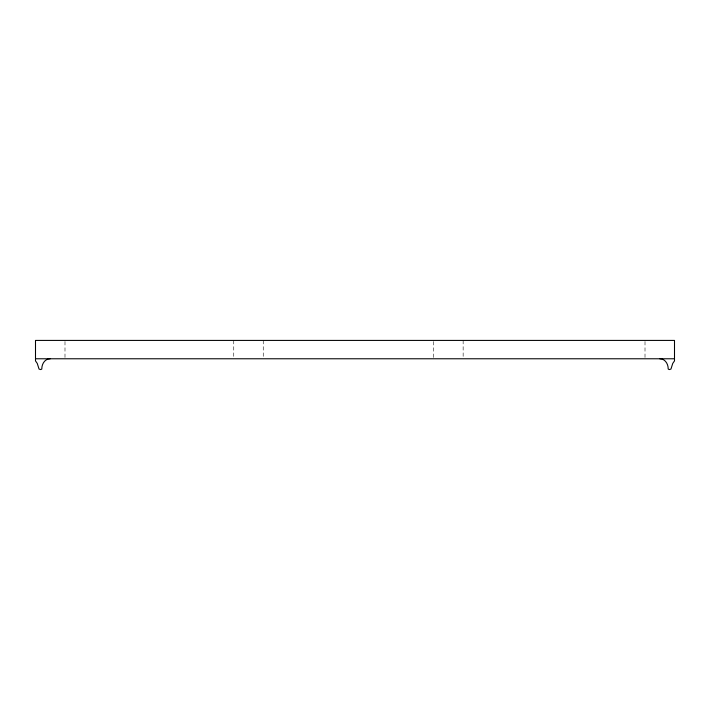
<?xml version="1.0" encoding="UTF-8"?>
<svg xmlns="http://www.w3.org/2000/svg" width="710" height="710" viewBox="0 0 710 710"><rect width="100%" height="100%" fill="white"/><g stroke="black" fill="none" stroke-linecap="round" stroke-linejoin="round"><path stroke-width="0.53" stroke-dasharray="3.55 2.66" d="M645.008 341.501L645.008 358.772M463.142 340.418L463.142 358.772M433.65 341.501L433.65 358.772M263.25 340.418L263.25 358.772M233.75 340.418L233.75 358.772M64.992 341.501L64.992 358.772"/><path stroke-width="1.06" d="M50.25 358.772C44.774 358.754 41.721 364.07 41.801 369.04L40.745 369.582L39.05 369.085L37.257 363.422L35.5 360.902L35.5 340.418L674.5 340.418L674.5 360.902L672.743 363.422L670.95 369.085L669.255 369.582L668.199 369.04C668.279 364.07 665.226 358.754 659.75 358.772M35.5 358.772L674.5 358.772"/></g></svg>
